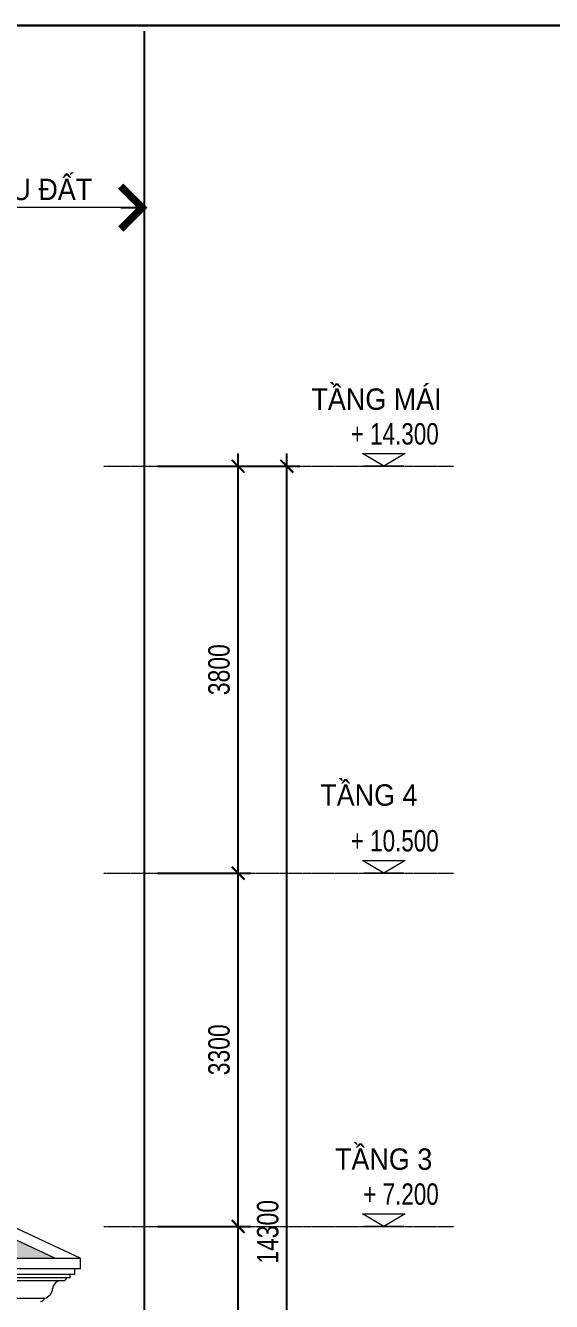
# Model space of a CAD drawing. Header units: millimetres. Extents: x -127141 to 682685, y -1234500 to 49778.
# Drawn here: x 445072 to 449982, y -99416 to -87500 of the extents above; entities that cross this region are included whole.
import ezdxf

# ---------------------------------------------------------------- set-up
doc = ezdxf.new("R2010")
doc.units = ezdxf.units.MM
doc.header["$MEASUREMENT"] = 0
doc.linetypes.add('CENTER', pattern=[3, 1.5, -0.5, 0.5, -0.5])
doc.linetypes.add('DASHED', pattern=[0.75, 0.5, -0.25])
for name, color, linetype, lineweight in [('-CENTER', 143, 'CENTER', 13), ('-DIM', 9, 'Continuous', 13), ('-HATCH', 8, 'Continuous', 5), ('-KH', 143, 'Continuous', 13), ('-LINE1', 7, 'Continuous', 18), ('-TEXT', 7, 'Continuous', 15), ('A72', 9, 'Continuous', 5)]:
    doc.layers.add(name, color=color, linetype=linetype, lineweight=lineweight)
for name, color, linetype in [('-RANH GIOI LO DAT', 12, 'Continuous'), ('1-NETMANH', 8, 'Continuous'), ('13. NET HATCH', 251, 'Continuous')]:
    doc.layers.add(name, color=color, linetype=linetype)
doc.layers.add('LUOI GIONG', color=160, linetype='Continuous', plot=False)
doc.styles.add('1', font='arial.ttf')
doc.styles.add('AVANH', font='', dxfattribs={"width": 0.8})
doc.styles.add('X-5M-DH-TUM1$0$AVANTH', font='arial.ttf', dxfattribs={"width": 0.9})
doc.styles.add('X-ALL-SECTION$0$ROMANS', font='arial.ttf')
doc.styles.get('AVANH').set_extended_font_data('.VnAvantH')
doc.dimstyles.new('C_100A3', dxfattribs={"dimscale": 100, "dimtxt": 2.2, "dimasz": 1.2, "dimexe": 1.2, "dimexo": 0, "dimgap": 0.75, "dimtad": 1, "dimdec": 0, "dimzin": 0, "dimdsep": 46, "dimtxsty": 'AVANH', "dimblk": 'ARCHTICK', "dimcen": 0, "dimdle": 1.2, "dimclrd": 256, "dimclre": 256, "dimclrt": 7, "dimadec": 0, "dimazin": 0, "dimtfac": 0.0001, "dimtdec": 0, "dimtix": 1, "dimtmove": 2, "dimatfit": 3, "dimfxl": 1.8, "dimtolj": 1, "dimtzin": 0, "dimarcsym": 0})
doc.dimstyles.new('X-ALL-SECTION$0$ARROWS', dxfattribs={"dimscale": 100, "dimtxt": 2, "dimasz": 1, "dimexe": 2, "dimexo": 5, "dimgap": 1, "dimtad": 1, "dimdec": 0, "dimzin": 0, "dimdsep": 46, "dimtxsty": 'X-ALL-SECTION$0$ROMANS', "dimblk": 'X-ALL-SECTION$0$ARROWS', "dimcen": 0, "dimclrd": 256, "dimclre": 256, "dimclrt": 256, "dimazin": 0, "dimtfac": 0.5, "dimtdec": 0, "dimtofl": 0, "dimtmove": 2, "dimatfit": 3, "dimldrblk": 'X-ALL-SECTION$0$ARROWS', "dimfxl": 1, "dimtolj": 1, "dimtzin": 0, "dimlwd": -1, "dimlwe": -1, "dimarcsym": 0})

# ---------------------------------------------------------------- blocks, each defined once
blk = doc.blocks.new('X-ALL-SECTION$0$ARROWS')
blk.add_line((-1, 0), (0, 0))
at = {"const_width": 0.35}
blk.add_lwpolyline([(-1, -1), (0, 0), (-1, 1)], dxfattribs=at)
blk = doc.blocks.new('_ArchTick')
at = {"color": 0, "linetype": 'ByBlock', "const_width": 0.15}
blk.add_lwpolyline([(-0.5, -0.5), (0.5, 0.5)], dxfattribs=at)
blk = doc.blocks.new('*D1644')
at = {"layer": '-DIM', "lineweight": -2, "transparency": 16777216}
for p, q in [((447057, -102136), (447057, -98596)), ((446303, -98716), (447177, -98716)), ((446303, -102016), (447177, -102016))]:
    blk.add_line(p, q, dxfattribs=at)
at = {"layer": 'Defpoints', "color": 0, "transparency": 16777216}
for p in [(446303, -98716), (447057, -98716), (446303, -102016)]:
    blk.add_point(p, dxfattribs=at)
at = {"layer": '-DIM', "lineweight": -2, "transparency": 16777216, "xscale": 119.9999999999999, "yscale": 119.9999999999999, "zscale": 119.9999999999999}
for p, rotation in [((447057, -98716), 90), ((447057, -102016), 270)]:
    blk.add_blockref('_ArchTick', p, dxfattribs=dict(at, rotation=rotation))
at = {"layer": '-DIM', "color": 7, "transparency": 16777216, "insert": (446879, -100366), "char_height": 200, "attachment_point": 5, "rotation": 90, "style": 'AVANH'}
blk.add_mtext('\\A1;3300', dxfattribs=at)
blk = doc.blocks.new('*D1645')
at = {"layer": '-DIM', "lineweight": -2, "transparency": 16777216}
for p, q in [((447057, -98836), (447057, -95296)), ((446303, -95416), (447177, -95416)), ((446303, -98716), (447177, -98716))]:
    blk.add_line(p, q, dxfattribs=at)
at = {"layer": 'Defpoints', "color": 0, "transparency": 16777216}
for p in [(446303, -95416), (447057, -95416), (446303, -98716)]:
    blk.add_point(p, dxfattribs=at)
at = {"layer": '-DIM', "lineweight": -2, "transparency": 16777216, "xscale": 119.9999999999999, "yscale": 119.9999999999999, "zscale": 119.9999999999999}
for p, rotation in [((447057, -95416), 90), ((447057, -98716), 270)]:
    blk.add_blockref('_ArchTick', p, dxfattribs=dict(at, rotation=rotation))
at = {"layer": '-DIM', "color": 7, "transparency": 16777216, "insert": (446879, -97066), "char_height": 200, "attachment_point": 5, "rotation": 90, "style": 'AVANH'}
blk.add_mtext('\\A1;3300', dxfattribs=at)
blk = doc.blocks.new('*D1646')
at = {"layer": '-DIM', "lineweight": -2, "transparency": 16777216}
for p, q in [((447057, -95536), (447057, -91496)), ((446303, -91616), (447177, -91616)), ((446303, -95416), (447177, -95416))]:
    blk.add_line(p, q, dxfattribs=at)
at = {"layer": 'Defpoints', "color": 0, "transparency": 16777216}
for p in [(446303, -91616), (447057, -91616), (446303, -95416)]:
    blk.add_point(p, dxfattribs=at)
at = {"layer": '-DIM', "lineweight": -2, "transparency": 16777216, "xscale": 119.9999999999999, "yscale": 119.9999999999999, "zscale": 119.9999999999999}
for p, rotation in [((447057, -91616), 90), ((447057, -95416), 270)]:
    blk.add_blockref('_ArchTick', p, dxfattribs=dict(at, rotation=rotation))
at = {"layer": '-DIM', "color": 7, "transparency": 16777216, "insert": (446879, -93516), "char_height": 200, "attachment_point": 5, "rotation": 90, "style": 'AVANH'}
blk.add_mtext('\\A1;3800', dxfattribs=at)
blk = doc.blocks.new('*D1648')
at = {"layer": '-DIM', "lineweight": -2, "transparency": 16777216}
for p, q in [((447512, -106036), (447512, -91496)), ((446303, -91616), (447632, -91616)), ((446303, -105916), (447632, -105916))]:
    blk.add_line(p, q, dxfattribs=at)
at = {"layer": 'Defpoints', "color": 0, "transparency": 16777216}
for p in [(446303, -91616), (447512, -91616), (446303, -105916)]:
    blk.add_point(p, dxfattribs=at)
at = {"layer": '-DIM', "lineweight": -2, "transparency": 16777216, "xscale": 119.9999999999999, "yscale": 119.9999999999999, "zscale": 119.9999999999999}
for p, rotation in [((447512, -91616), 90), ((447512, -105916), 270)]:
    blk.add_blockref('_ArchTick', p, dxfattribs=dict(at, rotation=rotation))
at = {"layer": '-DIM', "color": 7, "transparency": 16777216, "insert": (447334, -98766), "char_height": 200, "attachment_point": 5, "rotation": 90, "style": 'AVANH'}
blk.add_mtext('\\A1;14300', dxfattribs=at)
blk = doc.blocks.new('cot')
at = {"layer": '-KH'}
blk.add_line((116899, -109064), (117274, -109064), dxfattribs=at)
blk.add_lwpolyline([(117286, -108944), (116888, -108944), (117087, -109064)], close=True, dxfattribs=at)
blk.add_solid([(117087, -109064), (117087, -108944), (117286, -108944), (117087, -109064)], dxfattribs=at)
blk = doc.blocks.new('kt1a')
at = {"layer": 'Defpoints', "color": 2}
blk.add_lwpolyline([(0, -22275), (31500, -22275), (31500, 0), (0, 0)], close=True, dxfattribs=at)

msp = doc.modelspace()

# ---------------------------------------------------------------- hatches: boundary and pattern name
at = {"layer": '13. NET HATCH'}
h = msp.add_hatch(dxfattribs=at)
h.set_pattern_fill('MAIGO-12', color=256, scale=300)
h.set_pattern_definition([(0, (157875.19, 264901.16), (75, 150), [120, -30, 120, -30]), (90, (157860.19, 264916.16), (-75, 150), [135, -165]), (45, (157845.187, 264901.16), (75, 150), [21.213203, -403.050865]), (135, (157875.187, 264901.16), (-75, 150), [21.213203, -403.050865])])
h.paths.add_polyline_path([(445346.6, -99011.3), (444182.2, -98468.4), (444182.2, -99011.3)])
h.paths.add_polyline_path([(440017.9, -99011.3), (437182.7, -98204.4), (437182.7, -99011.3)])

# ---------------------------------------------------------------- linework, layer by layer
at = {"layer": '-CENTER', "ltscale": 0.2}
for p, q in [((445799.4, -91616.2), (449070.6, -91616.2)), ((445799.4, -95416.2), (449070.6, -95416.2)), ((445799.4, -98716.2), (449070.6, -98716.2))]:
    msp.add_line(p, q, dxfattribs=at)
at = {"layer": '-HATCH'}
msp.add_lwpolyline([(445346.6, -99011.3), (444182.1, -98468.3)], dxfattribs=at)
at = {"layer": '-LINE1', "lineweight": 20}
for p, q in [((445583.2, -99011.3), (445583.2, -99111.3)), ((445583.2, -99111.3), (444182.1, -99111.3)), ((445533.2, -99161.3), (445533.2, -99111.3)), ((445408.2, -99221.3), (445428.2, -99221.3)), ((445458.2, -99191.3), (445488.2, -99191.3)), ((445488.2, -99161.3), (445533.2, -99161.3)), ((445488.2, -99191.3), (445488.2, -99161.3))]:
    msp.add_line(p, q, dxfattribs=at)
for points in [[(445583.2, -99011.3), (444182.1, -98358)], [(444182.1, -99011.3), (445583.2, -99011.3)]]:
    msp.add_lwpolyline(points, dxfattribs=at)
for centre, radius, start, end in [((445407.8, -99303.8), 82.5, 89.7111, 173.96926), ((445428.2, -99191.3), 30, 270, 0), ((445226.3, -99289.2), 99.6, 282.66193, 356.56758), ((445210.9, -99378.2), 38.2, 271.94606, 347.69422)]:
    msp.add_arc(centre, radius, start, end, dxfattribs=at)
at = {"layer": '-RANH GIOI LO DAT', "linetype": 'DASHED', "ltscale": 10}
msp.add_line((446182.3, -108652), (446182.3, -87553.1), dxfattribs=at)
at = {"layer": '1-NETMANH', "lineweight": 20}
for p, q in [((444182.1, -99161.3), (445488.2, -99161.3)), ((444182.1, -99191.3), (445458.2, -99191.3)), ((444182.1, -99221.3), (445407.3, -99221.3)), ((444182.1, -99386.3), (445248.2, -99386.3))]:
    msp.add_line(p, q, dxfattribs=at)
at = {"layer": 'Defpoints'}
msp.add_lwpolyline([(435697.5, -109775), (467197.5, -109775), (467197.5, -87500), (435697.5, -87500)], close=True, dxfattribs=at)
at = {"layer": 'LUOI GIONG'}
msp.add_lwpolyline([(435697.5, -87500), (485697.5, -87500), (485697.5, -112500), (435697.5, -112500)], close=True, dxfattribs=at)

# ---------------------------------------------------------------- block references
at = {"layer": '-CENTER', "xscale": -1}
for p in [(565502.9, 17447.5), (565502.9, 13647.5), (565502.9, 10347.5)]:
    msp.add_blockref('cot', p, dxfattribs=at)
at = {"layer": '-LINE1'}
msp.add_blockref('kt1a', (435697.5, -87500), dxfattribs=at)

# ---------------------------------------------------------------- texts
at = {"layer": '-TEXT', "color": 2, "style": 'X-5M-DH-TUM1$0$AVANTH', "width": 0.9}
for s, p in [('RANH GIỚI KHU ĐẤT', (443188.5, -89130.6)), ('TẦNG MÁI', (447741, -91089.5)), ('TẦNG 4', (447823.3, -94786.6)), ('TẦNG 3', (447961.2, -98186.6))]:
    msp.add_text(s, height=200, dxfattribs=at).set_placement(p)
at = {"layer": '-TEXT', "style": '1', "width": 0.75}
for s, p in [('+ 14.300', (448108.3, -91413.4)), ('+ 10.500', (448108.3, -95213.4)), ('+ 7.200', (448224.9, -98513.4))]:
    msp.add_text(s, height=200, dxfattribs=at).set_placement(p)

# ---------------------------------------------------------------- dimensions: what is measured, and where the dimension line sits
at = {"layer": '-DIM'}
for base, p1, p2, picture, middle in [((447056.9, -91616.2), (446302.6, -95416.2), (446302.6, -91616.2), '*D1646', (446878.5, -93516.2)), ((447512.2, -91616.2), (446302.6, -105916.2), (446302.6, -91616.2), '*D1648', (447333.8, -98766.2)), ((447056.9, -95416.2), (446302.6, -98716.2), (446302.6, -95416.2), '*D1645', (446878.5, -97066.2)), ((447056.9, -98716.2), (446302.6, -102016.2), (446302.6, -98716.2), '*D1644', (446878.5, -100366.2))]:
    dim = msp.add_linear_dim(base=base, p1=p1, p2=p2, angle=90, dimstyle='C_100A3', override={"dimtxt": 2}, dxfattribs=at)
    dim.commit()
    dim.dimension.update_dxf_attribs({"geometry": picture, "text_midpoint": middle})

# ---------------------------------------------------------------- leaders
at = {"layer": 'A72'}
msp.add_leader([(446161.7, -89200.6), (443172.3, -89200.6)], dimstyle='X-ALL-SECTION$0$ARROWS', override={"dimasz": 2, "dimtad": 0}, dxfattribs=at)

doc.saveas('drawing.dxf')
